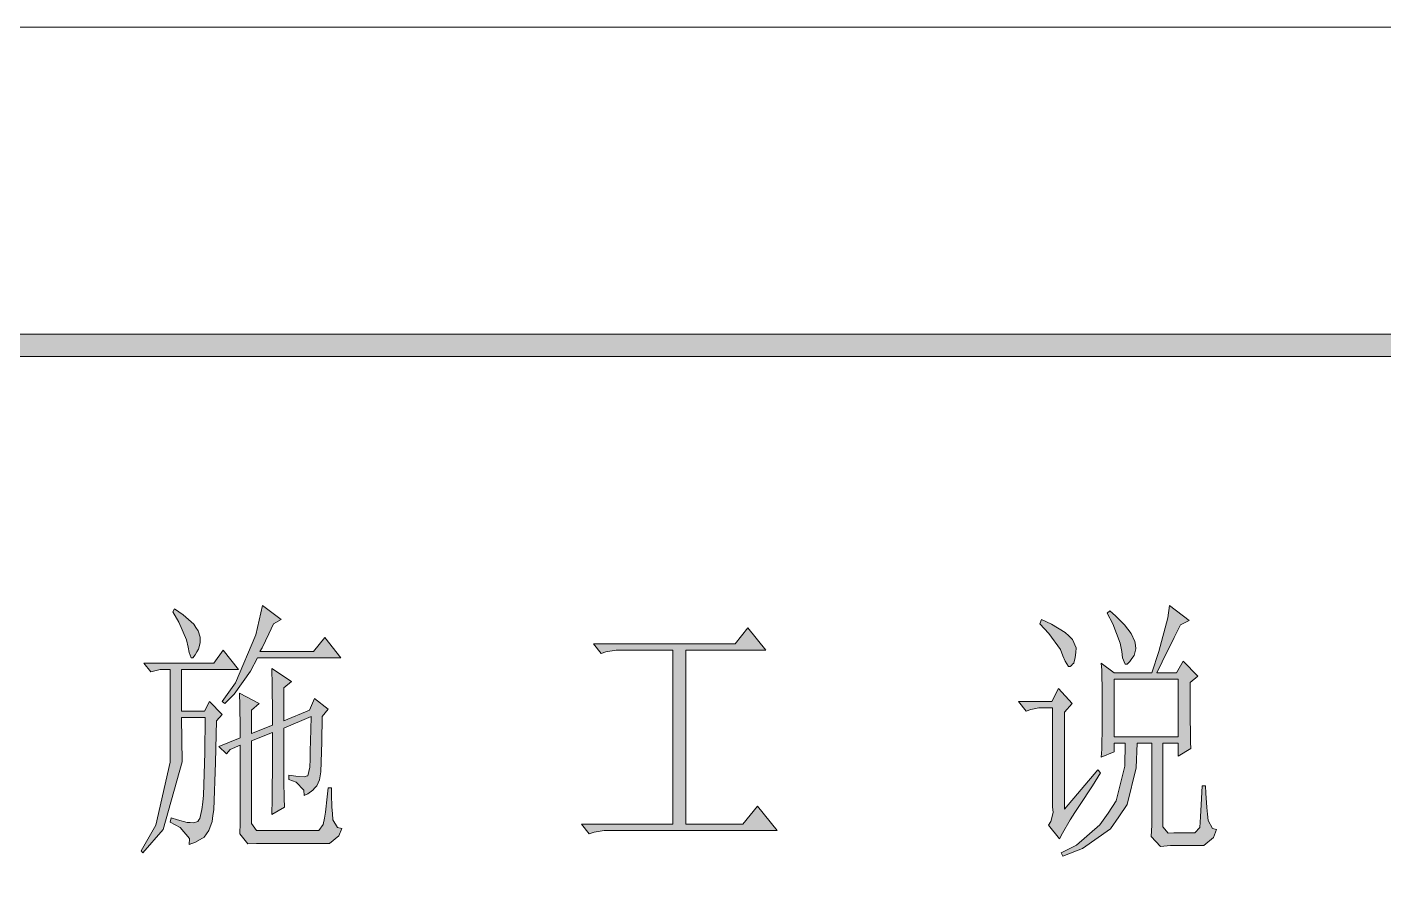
# Model space of a CAD drawing. Header units: millimetres. Extents: x 0 to 586, y 0 to 414.
# Drawn here: x 413.57 to 455.6, y 387.93 to 414.08 of the extents above; entities that cross this region are included whole.
import ezdxf

# ---------------------------------------------------------------- set-up
doc = ezdxf.new("R2010")
doc.units = ezdxf.units.MM

msp = doc.modelspace()

# ---------------------------------------------------------------- hatches: boundary and pattern name
h = msp.add_hatch(color=0)
h.dxf.hatch_style = 2
h.paths.add_polyline_path([(576.117861, 404.569083), (575.429944, 403.877639), (24.994306, 403.877639), (24.302861, 404.569083)])
h = msp.add_hatch(color=0)
h.dxf.hatch_style = 2
h.paths.add_polyline_path([(418.140444, 396.053028), (418.405028, 395.869583), (418.733111, 395.580306), (418.800139, 395.474472), (418.867167, 395.365111), (418.930667, 395.174611), (418.930667, 395.093472), (418.930667, 394.994694), (418.881278, 394.804194), (418.828361, 394.712472), (418.775444, 394.62075), (418.708417, 394.529028), (418.694306, 394.529028), (418.6555, 394.529028), (418.588472, 394.694833), (418.563778, 394.860639), (418.510861, 395.093472), (418.270972, 395.63675), (418.087528, 395.95425)])
h = msp.add_hatch(color=0)
h.dxf.hatch_style = 2
h.paths.add_polyline_path([(420.863889, 396.151806), (421.442444, 395.721417), (421.206083, 395.587361), (421.061444, 395.273389), (420.849778, 394.843), (420.78275, 394.730111), (422.447861, 394.730111), (422.793583, 395.156972), (423.294528, 394.529028), (420.705139, 394.529028), (420.493472, 394.116278), (419.989, 393.407194), (419.699722, 393.110861), (419.618583, 393.174361), (420.027806, 393.752917), (420.652222, 395.241639)])
h = msp.add_hatch(color=0)
h.paths.add_polyline_path([(448.962639, 396.151806), (449.569417, 395.686139), (449.304833, 395.555611), (449.107278, 395.156972), (448.736861, 394.412611), (448.567528, 394.066889), (449.174306, 394.066889), (449.385972, 394.43025), (449.834, 393.968111), (449.597639, 393.767028), (449.597639, 392.941528), (449.61175, 391.918472), (449.622333, 391.720917), (449.227222, 391.488083), (449.227222, 391.886722), (448.750972, 391.886722), (448.750972, 389.509), (448.750972, 389.293806), (448.923833, 389.09625), (449.093167, 389.110361), (449.597639, 389.110361), (449.742278, 389.110361), (449.901028, 389.276167), (449.915139, 389.441972), (449.925722, 389.607778), (449.953944, 390.168694), (449.968056, 390.567333), (450.073889, 390.567333), (450.084472, 390.3345), (450.11975, 389.897056), (450.137389, 389.688917), (450.158556, 389.484306), (450.296139, 389.244417), (450.416083, 389.212667), (450.324361, 388.962194), (450.020972, 388.71525), (449.809306, 388.71525), (448.987333, 388.71525), (448.683944, 388.6835), (448.394667, 388.997472), (448.408778, 389.343194), (448.408778, 391.886722), (447.957222, 391.886722), (447.932528, 391.124722), (447.646778, 389.98525), (447.38925, 389.607778), (447.131722, 389.226778), (446.267417, 388.616472), (445.657111, 388.383639), (445.604194, 388.482417), (446.080444, 388.729361), (446.807167, 389.35025), (447.057639, 389.720667), (447.311639, 390.094611), (447.576222, 391.174111), (447.586806, 391.886722), (447.244611, 391.886722), (447.244611, 391.622139), (446.845972, 391.456333), (446.860083, 391.703278), (446.874194, 392.447639), (446.874194, 392.941528), (446.874194, 393.438944), (446.860083, 394.148028), (446.845972, 394.363222), (447.244611, 394.066889), (448.408778, 394.066889), (448.631028, 394.726583), (448.909722, 395.770806)])
h.paths.add_polyline_path([(447.244611, 393.869333), (447.244611, 392.084278), (449.227222, 392.084278), (449.227222, 393.869333)])
h = msp.add_hatch(color=0)
h.dxf.hatch_style = 2
h.paths.add_polyline_path([(447.032944, 395.918972), (447.110556, 395.986), (447.283417, 395.837833), (447.562111, 395.555611), (447.667944, 395.421556), (447.773778, 395.291028), (447.890194, 395.040556), (447.904306, 394.927667), (447.918417, 394.81125), (447.8655, 394.603111), (447.798472, 394.511389), (447.731444, 394.419667), (447.653833, 394.331472), (447.639722, 394.331472), (447.586806, 394.331472), (447.509194, 394.529028), (447.480972, 394.726583), (447.428056, 394.991167), (447.205806, 395.587361)])
h = msp.add_hatch(color=0)
h.dxf.hatch_style = 2
h.paths.add_polyline_path([(444.9445, 395.587361), (444.997417, 395.721417), (445.300806, 395.57325), (445.724139, 395.315722), (445.844083, 395.209889), (445.9605, 395.100528), (446.066333, 394.843), (446.05575, 394.694833), (446.041639, 394.546667), (445.995778, 394.363222), (445.9605, 394.331472), (445.92875, 394.296194), (445.882889, 394.264444), (445.868778, 394.264444), (445.829972, 394.264444), (445.724139, 394.43025), (445.657111, 394.596056), (445.5795, 394.793611), (445.223194, 395.291028)])
h = msp.add_hatch(color=0)
h.dxf.hatch_style = 2
h.paths.add_polyline_path([(431.119139, 394.966472), (435.507694, 394.966472), (435.902806, 395.460361), (436.460194, 394.765389), (433.973111, 394.765389), (433.973111, 389.374944), (435.744056, 389.374944), (436.195611, 389.935861), (436.802389, 389.177389), (431.620083, 389.177389), (431.45075, 389.177389), (431.13325, 389.128), (430.985083, 389.078611), (430.748722, 389.374944), (433.578, 389.374944), (433.578, 394.765389), (431.9905, 394.765389), (431.817639, 394.765389), (431.503667, 394.716), (431.3555, 394.666611)])
h = msp.add_hatch(color=0)
h.dxf.hatch_style = 2
h.paths.add_polyline_path([(417.159722, 388.485944), (417.106806, 388.549444), (417.558361, 389.343194), (418.006389, 391.294056), (418.006389, 392.451167), (418.006389, 394.169194), (417.688889, 394.169194), (417.399611, 394.102167), (417.187944, 394.36675), (419.354, 394.36675), (419.646806, 394.765389), (420.123056, 394.169194), (418.352111, 394.169194), (418.352111, 392.878028), (419.064722, 392.878028), (419.223472, 393.174361), (419.618583, 392.77925), (419.435139, 392.578167), (419.406917, 391.290528), (419.354, 389.819444), (419.329306, 389.639528), (419.301083, 389.456083), (419.202306, 389.177389), (419.13175, 389.078611), (419.057667, 388.976306), (418.786028, 388.814028), (418.588472, 388.747), (418.602583, 388.926917), (418.309778, 389.276167), (418.006389, 389.441972), (418.034611, 389.5725), (418.232167, 389.505472), (418.5285, 389.431389), (418.627278, 389.424333), (418.726056, 389.417278), (418.860111, 389.456083), (418.891861, 389.505472), (418.927139, 389.554861), (418.983583, 389.830028), (419.011806, 390.052278), (419.0365, 390.274528), (419.078833, 391.586861), (419.089417, 392.676944), (418.352111, 392.676944), (418.376806, 391.308167), (417.784139, 389.212667)])
h = msp.add_hatch(color=0)
h.dxf.hatch_style = 2
h.paths.add_polyline_path([(420.518167, 392.183056), (421.177861, 392.447639), (421.177861, 392.811), (421.167278, 393.685889), (421.153167, 394.200944), (421.759944, 393.802306), (421.523583, 393.60475), (421.523583, 392.581694), (422.317333, 392.909778), (422.476083, 393.273139), (422.895889, 392.945056), (422.712444, 392.712222), (422.698333, 391.918472), (422.666583, 391.00125), (422.645417, 390.877778), (422.627778, 390.754306), (422.546639, 390.563806), (422.486667, 390.500306), (422.426694, 390.433278), (422.264417, 390.316861), (422.158583, 390.267472), (422.144472, 390.433278), (421.904583, 390.680222), (421.682333, 390.761361), (421.682333, 390.895417), (421.894, 390.863667), (422.158583, 390.846028), (422.2115, 390.863667), (422.264417, 390.877778), (422.327917, 391.142361), (422.342028, 391.389306), (422.342028, 391.639778), (422.356139, 392.299472), (422.37025, 392.712222), (421.523583, 392.348861), (421.523583, 390.927167), (421.523583, 390.697861), (421.537694, 390.186333), (421.548278, 389.904111), (421.153167, 389.671278), (421.167278, 390.151056), (421.177861, 391.424583), (421.177861, 392.218333), (420.518167, 391.95375), (420.518167, 389.607778), (420.518167, 389.392583), (420.676917, 389.177389), (420.835667, 389.177389), (422.500778, 389.177389), (422.606611, 389.177389), (422.744194, 389.367889), (422.779472, 389.558389), (422.811222, 389.745361), (422.871194, 390.218083), (422.895889, 390.500306), (423.001722, 390.500306), (423.001722, 390.299222), (423.015833, 389.904111), (423.029944, 389.706556), (423.044056, 389.509), (423.188694, 389.276167), (423.319222, 389.244417), (423.2275, 389.011583), (422.938222, 388.77875), (422.740667, 388.77875), (420.676917, 388.77875), (420.412333, 388.764639), (420.161861, 389.078611), (420.175972, 389.406694), (420.175972, 391.819694), (419.858472, 391.689167), (419.752639, 391.555111), (419.51275, 391.787944), (420.175972, 392.052528), (420.175972, 392.3665), (420.161861, 393.057944), (420.14775, 393.438944), (420.758056, 393.110861), (420.518167, 392.909778)])
h = msp.add_hatch(color=0)
h.dxf.hatch_style = 2
h.paths.add_polyline_path([(445.710028, 389.840611), (446.740139, 391.06475), (446.821278, 390.965972), (446.570806, 390.567333), (446.172167, 389.957028), (446.027528, 389.741833), (445.882889, 389.512528), (445.646528, 389.09625), (445.551278, 388.916333), (445.209083, 389.346722), (445.286694, 389.459611), (445.353722, 389.741833), (445.339611, 389.907639), (445.339611, 392.980333), (445.022111, 392.980333), (444.916278, 392.980333), (444.665806, 392.930944), (444.521167, 392.881556), (444.284806, 393.177889), (445.314917, 393.177889), (445.526583, 393.576528), (445.949917, 393.110861), (445.710028, 392.849806)])

# ---------------------------------------------------------------- linework, layer by layer
at = {"color": 0, "lineweight": 0}
for points in [[(0, 0), (585.632278, 0), (585.632278, 414.0835), (0, 414.0835)], [(576.117861, 404.569083), (575.429944, 403.877639), (24.994306, 403.877639), (24.302861, 404.569083)], [(418.140444, 396.053028), (418.405028, 395.869583), (418.733111, 395.580306), (418.800139, 395.474472), (418.867167, 395.365111), (418.930667, 395.174611), (418.930667, 395.093472), (418.930667, 394.994694), (418.881278, 394.804194), (418.828361, 394.712472), (418.775444, 394.62075), (418.708417, 394.529028), (418.694306, 394.529028), (418.6555, 394.529028), (418.588472, 394.694833), (418.563778, 394.860639), (418.510861, 395.093472), (418.270972, 395.63675), (418.087528, 395.95425)], [(420.863889, 396.151806), (421.442444, 395.721417), (421.206083, 395.587361), (421.061444, 395.273389), (420.849778, 394.843), (420.78275, 394.730111), (422.447861, 394.730111), (422.793583, 395.156972), (423.294528, 394.529028), (420.705139, 394.529028), (420.493472, 394.116278), (419.989, 393.407194), (419.699722, 393.110861), (419.618583, 393.174361), (420.027806, 393.752917), (420.652222, 395.241639)], [(448.962639, 396.151806), (449.569417, 395.686139), (449.304833, 395.555611), (449.107278, 395.156972), (448.736861, 394.412611), (448.567528, 394.066889), (449.174306, 394.066889), (449.385972, 394.43025), (449.834, 393.968111), (449.597639, 393.767028), (449.597639, 392.941528), (449.61175, 391.918472), (449.622333, 391.720917), (449.227222, 391.488083), (449.227222, 391.886722), (448.750972, 391.886722), (448.750972, 389.509), (448.750972, 389.293806), (448.923833, 389.09625), (449.093167, 389.110361), (449.597639, 389.110361), (449.742278, 389.110361), (449.901028, 389.276167), (449.915139, 389.441972), (449.925722, 389.607778), (449.953944, 390.168694), (449.968056, 390.567333), (450.073889, 390.567333), (450.084472, 390.3345), (450.11975, 389.897056), (450.137389, 389.688917), (450.158556, 389.484306), (450.296139, 389.244417), (450.416083, 389.212667), (450.324361, 388.962194), (450.020972, 388.71525), (449.809306, 388.71525), (448.987333, 388.71525), (448.683944, 388.6835), (448.394667, 388.997472), (448.408778, 389.343194), (448.408778, 391.886722), (447.957222, 391.886722), (447.932528, 391.124722), (447.646778, 389.98525), (447.38925, 389.607778), (447.131722, 389.226778), (446.267417, 388.616472), (445.657111, 388.383639), (445.604194, 388.482417), (446.080444, 388.729361), (446.807167, 389.35025), (447.057639, 389.720667), (447.311639, 390.094611), (447.576222, 391.174111), (447.586806, 391.886722), (447.244611, 391.886722), (447.244611, 391.622139), (446.845972, 391.456333), (446.860083, 391.703278), (446.874194, 392.447639), (446.874194, 392.941528), (446.874194, 393.438944), (446.860083, 394.148028), (446.845972, 394.363222), (447.244611, 394.066889), (448.408778, 394.066889), (448.631028, 394.726583), (448.909722, 395.770806)], [(447.032944, 395.918972), (447.110556, 395.986), (447.283417, 395.837833), (447.562111, 395.555611), (447.667944, 395.421556), (447.773778, 395.291028), (447.890194, 395.040556), (447.904306, 394.927667), (447.918417, 394.81125), (447.8655, 394.603111), (447.798472, 394.511389), (447.731444, 394.419667), (447.653833, 394.331472), (447.639722, 394.331472), (447.586806, 394.331472), (447.509194, 394.529028), (447.480972, 394.726583), (447.428056, 394.991167), (447.205806, 395.587361)], [(444.9445, 395.587361), (444.997417, 395.721417), (445.300806, 395.57325), (445.724139, 395.315722), (445.844083, 395.209889), (445.9605, 395.100528), (446.066333, 394.843), (446.05575, 394.694833), (446.041639, 394.546667), (445.995778, 394.363222), (445.9605, 394.331472), (445.92875, 394.296194), (445.882889, 394.264444), (445.868778, 394.264444), (445.829972, 394.264444), (445.724139, 394.43025), (445.657111, 394.596056), (445.5795, 394.793611), (445.223194, 395.291028)], [(431.119139, 394.966472), (435.507694, 394.966472), (435.902806, 395.460361), (436.460194, 394.765389), (433.973111, 394.765389), (433.973111, 389.374944), (435.744056, 389.374944), (436.195611, 389.935861), (436.802389, 389.177389), (431.620083, 389.177389), (431.45075, 389.177389), (431.13325, 389.128), (430.985083, 389.078611), (430.748722, 389.374944), (433.578, 389.374944), (433.578, 394.765389), (431.9905, 394.765389), (431.817639, 394.765389), (431.503667, 394.716), (431.3555, 394.666611)], [(417.159722, 388.485944), (417.106806, 388.549444), (417.558361, 389.343194), (418.006389, 391.294056), (418.006389, 392.451167), (418.006389, 394.169194), (417.688889, 394.169194), (417.399611, 394.102167), (417.187944, 394.36675), (419.354, 394.36675), (419.646806, 394.765389), (420.123056, 394.169194), (418.352111, 394.169194), (418.352111, 392.878028), (419.064722, 392.878028), (419.223472, 393.174361), (419.618583, 392.77925), (419.435139, 392.578167), (419.406917, 391.290528), (419.354, 389.819444), (419.329306, 389.639528), (419.301083, 389.456083), (419.202306, 389.177389), (419.13175, 389.078611), (419.057667, 388.976306), (418.786028, 388.814028), (418.588472, 388.747), (418.602583, 388.926917), (418.309778, 389.276167), (418.006389, 389.441972), (418.034611, 389.5725), (418.232167, 389.505472), (418.5285, 389.431389), (418.627278, 389.424333), (418.726056, 389.417278), (418.860111, 389.456083), (418.891861, 389.505472), (418.927139, 389.554861), (418.983583, 389.830028), (419.011806, 390.052278), (419.0365, 390.274528), (419.078833, 391.586861), (419.089417, 392.676944), (418.352111, 392.676944), (418.376806, 391.308167), (417.784139, 389.212667)], [(420.518167, 392.183056), (421.177861, 392.447639), (421.177861, 392.811), (421.167278, 393.685889), (421.153167, 394.200944), (421.759944, 393.802306), (421.523583, 393.60475), (421.523583, 392.581694), (422.317333, 392.909778), (422.476083, 393.273139), (422.895889, 392.945056), (422.712444, 392.712222), (422.698333, 391.918472), (422.666583, 391.00125), (422.645417, 390.877778), (422.627778, 390.754306), (422.546639, 390.563806), (422.486667, 390.500306), (422.426694, 390.433278), (422.264417, 390.316861), (422.158583, 390.267472), (422.144472, 390.433278), (421.904583, 390.680222), (421.682333, 390.761361), (421.682333, 390.895417), (421.894, 390.863667), (422.158583, 390.846028), (422.2115, 390.863667), (422.264417, 390.877778), (422.327917, 391.142361), (422.342028, 391.389306), (422.342028, 391.639778), (422.356139, 392.299472), (422.37025, 392.712222), (421.523583, 392.348861), (421.523583, 390.927167), (421.523583, 390.697861), (421.537694, 390.186333), (421.548278, 389.904111), (421.153167, 389.671278), (421.167278, 390.151056), (421.177861, 391.424583), (421.177861, 392.218333), (420.518167, 391.95375), (420.518167, 389.607778), (420.518167, 389.392583), (420.676917, 389.177389), (420.835667, 389.177389), (422.500778, 389.177389), (422.606611, 389.177389), (422.744194, 389.367889), (422.779472, 389.558389), (422.811222, 389.745361), (422.871194, 390.218083), (422.895889, 390.500306), (423.001722, 390.500306), (423.001722, 390.299222), (423.015833, 389.904111), (423.029944, 389.706556), (423.044056, 389.509), (423.188694, 389.276167), (423.319222, 389.244417), (423.2275, 389.011583), (422.938222, 388.77875), (422.740667, 388.77875), (420.676917, 388.77875), (420.412333, 388.764639), (420.161861, 389.078611), (420.175972, 389.406694), (420.175972, 391.819694), (419.858472, 391.689167), (419.752639, 391.555111), (419.51275, 391.787944), (420.175972, 392.052528), (420.175972, 392.3665), (420.161861, 393.057944), (420.14775, 393.438944), (420.758056, 393.110861), (420.518167, 392.909778)], [(447.244611, 393.869333), (447.244611, 392.084278), (449.227222, 392.084278), (449.227222, 393.869333)], [(445.710028, 389.840611), (446.740139, 391.06475), (446.821278, 390.965972), (446.570806, 390.567333), (446.172167, 389.957028), (446.027528, 389.741833), (445.882889, 389.512528), (445.646528, 389.09625), (445.551278, 388.916333), (445.209083, 389.346722), (445.286694, 389.459611), (445.353722, 389.741833), (445.339611, 389.907639), (445.339611, 392.980333), (445.022111, 392.980333), (444.916278, 392.980333), (444.665806, 392.930944), (444.521167, 392.881556), (444.284806, 393.177889), (445.314917, 393.177889), (445.526583, 393.576528), (445.949917, 393.110861), (445.710028, 392.849806)]]:
    msp.add_lwpolyline(points, close=True, dxfattribs=at)

doc.saveas('drawing.dxf')
